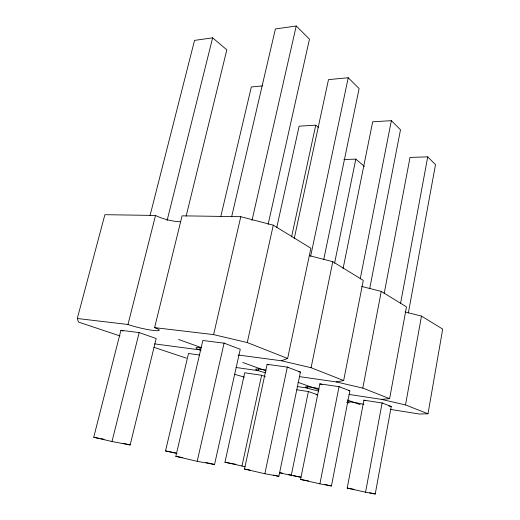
<?xml version="1.0" encoding="UTF-8"?>
<svg xmlns="http://www.w3.org/2000/svg" width="520" height="520" viewBox="0 0 520 520"><rect width="100%" height="100%" fill="white"/><g stroke="black" fill="none" stroke-linecap="round" stroke-linejoin="round"><path stroke-width="0.78" d="M390.604 409.448L419.445 414.031L427.999 413.79L442.702 329.108L421.479 316.082L405.048 311.981M427.999 413.79L405.522 404.931L421.479 316.082M375.232 494L391.248 406.458L382.103 402.994L365.56 492.226L375.232 494L369.714 492.752M408.363 312.949L435.507 164.6L427.732 156.865L410.026 157.423L384.156 293.611M349.011 394.426L381.453 399.373L389.616 398.665L406.484 306.885L381.251 291.401L361.654 286.449M400.608 303.199L427.732 156.865M365.56 492.226L347.21 488.079L363.909 400.173L382.753 403.098M389.616 398.665L362.798 388.096L381.251 291.401M331.448 485.959L349.895 390.8L339.027 386.685L319.911 483.841L331.448 485.959L324.571 484.4M369.675 288.762L400.504 129.766L391.365 120.673L372.684 121.784L343.057 268.736M360.237 278.856L391.365 120.673M299.559 376.636L336.193 381.914L343.662 380.549L363.285 280.384L332.793 261.671L309.433 255.684M319.911 483.841L300.573 479.447L319.846 383.851L339.709 386.782M293.312 475.507L301.008 477.25L291.265 475.429L308.38 391.56L296.797 389.76M334.555 263.296L355.81 159.126L343.889 159.497M343.662 380.549L311.096 367.718L332.793 261.671M307.834 386.516L307.508 388.102L297.206 386.529M264.862 473.74L278.863 476.307L300.443 372.073L287.313 367.101L264.862 473.74L244.511 469.066L267.105 364.319L288.034 367.198M323.758 259.435L359.119 88.588L348.225 77.74L328.497 79.618L294.209 238.628M238.024 354.991L281.378 360.763L287.632 358.469L310.882 248.228L273.293 225.167L240.792 216.697L182.084 215.833L154.602 327.639A18.707 2.132 13.1 0 1 153.517 330.454A18.707 2.132 13.1 0 1 127.985 324.493L77.298 318.507L104.877 214.695L155.532 215.442A18.187 4.407 14.4 0 0 180.083 221.741M310.635 256.288L348.225 77.74M258.745 369.122L258.401 370.701L236.035 367.478M241.963 466.109L261.625 375.265L244.699 372.762L224.952 462.235L245.063 466.694M291.577 236.847L315.744 125.184L299.13 126.172L276.738 227.636M197.197 461.318L214.546 464.503L240.253 349.278L224.081 343.154L197.197 461.318L175.838 456.352L202.826 340.509L224.835 343.252M268.106 224.464L309.452 39.156L296.231 26L275.405 28.951L231.647 216.781M287.632 358.469L247.26 342.557L273.293 225.167M251.986 220.493L296.231 26M154.602 327.639L213.603 334.613L240.792 216.697M200.167 347.516L199.615 349.875L154.615 343.882M177.06 453.576L165.529 450.931L188.5 353.49L199.713 355.037M220.825 216.365L251.336 86.97L262.379 85.917M130.156 444.951L156.195 338.52L139.165 332.579L120.9 330.304L93.73 437.275L112.002 441.519L130.156 444.951L123.052 443.307M186.134 216.164L226.831 49.849L212.647 37.83L194.539 40.391L150.078 215.423M112.002 441.519L139.165 332.579M167.083 220.597L212.647 37.83M127.985 324.493L155.532 215.442M298.844 371.846L300.443 372.073M348.316 390.566L349.895 390.8M316.075 394.68L317.603 394.921M388.908 406.094L391.248 406.458M346.743 402.474L349.147 402.851A12.883 1.027 11.6 0 1 350.376 401.934A12.883 1.027 11.6 0 1 363.851 404.332M175.838 456.352L182.715 457.626M244.511 469.066L250.055 470.093M300.573 479.447L308.425 480.896M347.21 488.079L354.055 489.346M93.73 437.275L99.288 438.334M100.88 438.633L104.059 439.238M165.529 450.931L175.806 452.887M224.952 462.235L235.95 464.328M279.519 472.615L282.568 473.194M288.691 474.468L291.772 475.163M279.604 472.797L291.265 475.429M244.381 377.104L234.364 374.244M273.449 475.066L278.863 476.307M381.453 399.373L405.522 404.931M336.193 381.914L362.798 388.096M205.94 462.507L214.546 464.503M281.378 360.763L311.096 367.718M213.603 334.613L247.26 342.557M120.01 335.946L78.475 322.043L77.298 318.507M153.946 347.315L186.44 358.196M120.9 330.304L123.136 331.078M261.625 375.265L265.298 376.545M308.38 391.56L317.655 394.791M178.555 339.469L201.253 347.613M242.756 362.499L266.26 370.929M298.025 382.317L319.053 389.863M347.269 399.984L360.165 404.606M267.105 364.319L268.587 364.865M319.846 383.851L322.069 384.676M363.909 400.173L365.352 400.706M315.744 125.184L318.695 127.68M355.81 159.126L364.416 166.419M201.052 350.356A16.672 1.742 12.5 0 1 201.194 347.782M318.597 390.988A13.891 1.216 11.8 0 1 305.468 387.017A13.891 1.216 11.8 0 1 318.806 388.55M265.59 372.775A15.126 1.443 12.1 0 1 255.703 369.285A15.126 1.443 12.1 0 1 265.519 369.967"/></g></svg>
